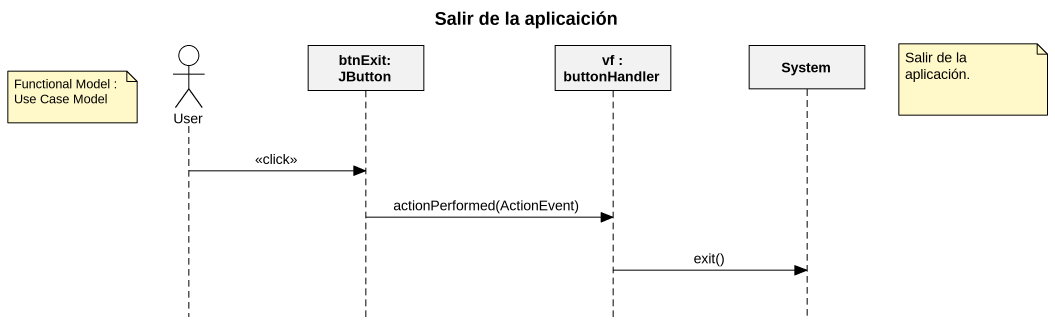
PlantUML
@startuml
title Salir de la aplicaición
hide footbox
actor User
participant "btnExit: JButton" as btnExit_JButton
participant "vf : buttonHandler" as vf
participant System

note right of System : Salir de la aplicación.
note left of User : Functional Model : Use Case Model
User -> btnExit_JButton : <<click>>
btnExit_JButton -> vf : actionPerformed(ActionEvent)
vf -> System : exit()
@enduml
